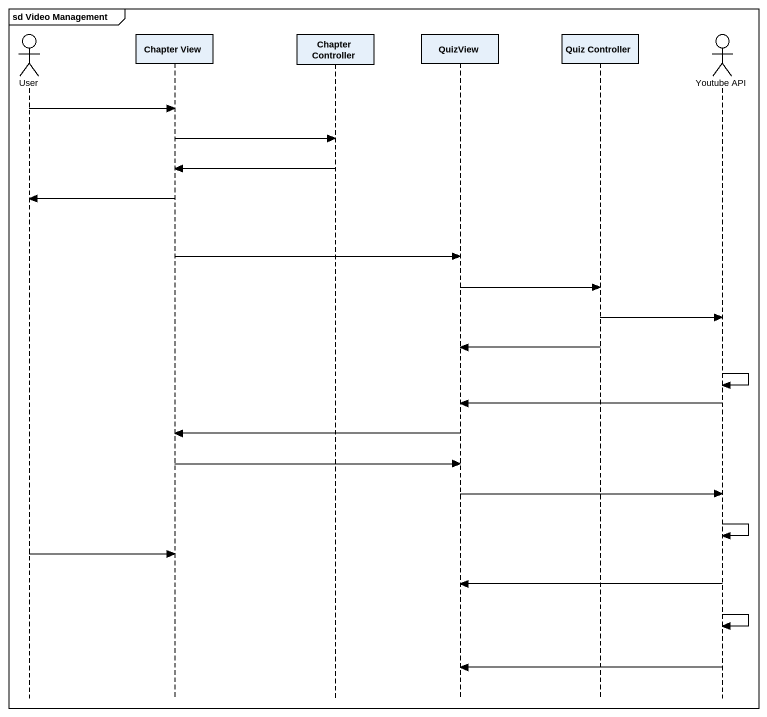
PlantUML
@startuml
mainframe sd Video Management
hide footbox
actor User
participant "Chapter View" as Chapter_View
participant "Chapter Controller" as Chapter_Controller
participant QuizView
participant "Quiz Controller" as Quiz_Controller
actor "Youtube API" as Youtube_API

User -> Chapter_View
Chapter_View -> Chapter_Controller
Chapter_Controller -> Chapter_View
Chapter_View -> User
Chapter_View -> QuizView
QuizView -> Quiz_Controller
Quiz_Controller -> Youtube_API
Quiz_Controller -> QuizView
Youtube_API -> Youtube_API
Youtube_API -> QuizView
QuizView -> Chapter_View
Chapter_View -> QuizView
QuizView -> Youtube_API
Youtube_API -> Youtube_API
User -> Chapter_View
Youtube_API -> QuizView
Youtube_API -> Youtube_API
Youtube_API -> QuizView
@enduml
